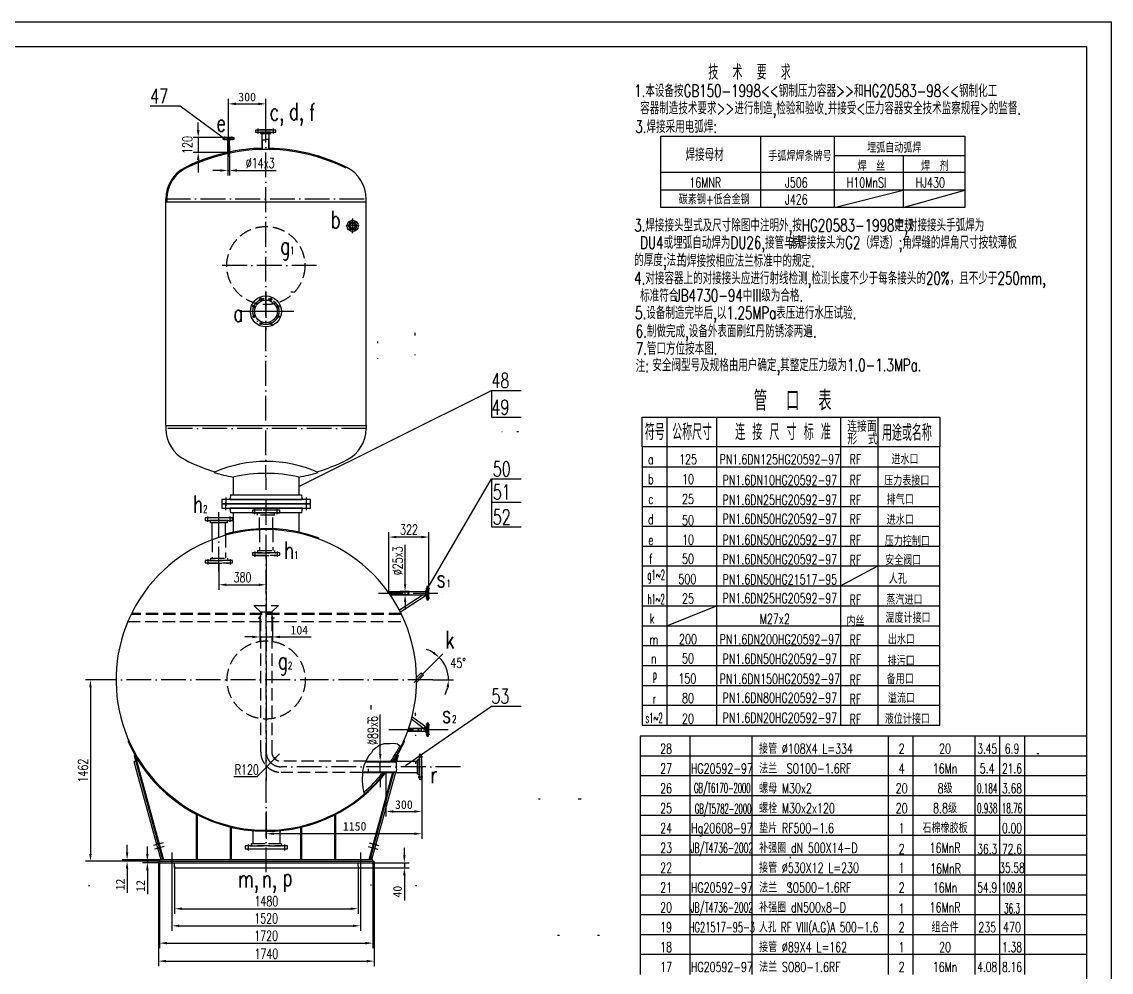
# Model space of a CAD drawing. Extents: x -2928 to 13872, y -4738 to 7142.
# Drawn here: x 5085 to 13872, y -520 to 7142 of the extents above; entities that cross this region are included whole.
import ezdxf
from ezdxf.enums import TextEntityAlignment as Align

# ---------------------------------------------------------------- set-up
doc = ezdxf.new("R2010")
doc.units = 0
doc.header["$LTSCALE"] = 20
for name, pattern in [('DASHDOT-M', [36, 30, -3, 0, -3]), ('DASHDOT-S', [14, 10, -2, 0, -2]), ('HIDDEN-M', [7, 5, -2])]:
    doc.linetypes.add(name, pattern=pattern)
doc.layers.get('0').update_dxf_attribs({"linetype": 'CONTINUOUS'})
for name, color, linetype in [('CDR_DEFSET', 7, 'CONTINUOUS'), ('CDR_DIM', 7, 'CONTINUOUS'), ('CDR_DWG1', 4, 'CONTINUOUS'), ('CDR_DWG3', 1, 'DASHDOT-M'), ('CDR_DWG5', 6, 'HIDDEN-M'), ('CDR_TEXT', 7, 'CONTINUOUS')]:
    doc.layers.add(name, color=color, linetype=linetype)
doc.styles.add('HZ', font='ROMANS.shx', dxfattribs={"width": 0.7, "height": 80, "bigfont": 'HZ.shx'})
doc.styles.add('ROMANC', font='romanc', dxfattribs={"bigfont": 'hz'})

# ---------------------------------------------------------------- blocks, each defined once
blk = doc.blocks.new('JGB')
for p, q in [((0, 0), (0, 12)), ((0, 12), (120, 12)), ((10, 12), (10, 0)), ((30, 12), (30, 0)), ((80, 12), (80, 0)), ((95, 12), (95, 0)), ((120, 12), (120, 0)), ((120, 0), (0, 0))]:
    blk.add_line(p, q)
at = {"color": 7, "linetype": 'CONTINUOUS', "style": 'HZ'}
for s, height, width, p in [('管  口  表', 8, 0.7, (45.03, 14.66)), ('符号', 6.5, 0.65, (1.09, 2.75)), ('公称尺寸', 6.5, 0.65, (12.11, 2.75)), ('连 接 尺 寸 标 准', 6.5, 0.65, (37.52, 2.75)), ('连接面', 4.5, 0.7, (82.73, 6.07)), ('用途或名称', 6.5, 0.65, (96.75, 2.47)), ('形  式', 4.5, 0.7, (82.77, 0.97))]:
    blk.add_text(s, height=height, dxfattribs=dict(at, width=width)).set_placement(p)
blk = doc.blocks.new('JGB-L')
at = {"linetype": 'CONTINUOUS'}
for p, q in [((0, 0), (0, -8)), ((10, 0), (10, -8)), ((30, 0), (30, -8)), ((80, 0), (80, -8)), ((95, 0), (95, -8)), ((120, -8), (120, 0))]:
    blk.add_line(p, q, dxfattribs=at)
at = {"color": 7, "linetype": 'CONTINUOUS'}
blk.add_line((0, -8), (120, -8), dxfattribs=at)
blk = doc.blocks.new('MLF')
blk.add_line((180, 8), (0, 8))
at = {"color": 4}
for p, q in [((0, 8), (0, 0)), ((20, 8), (20, 0)), ((45, 8), (45, 0)), ((100, 8), (100, 0)), ((110, 8), (110, 0)), ((135, 8), (135, 0)), ((145, 8), (145, 0)), ((155, 8), (155, 0))]:
    blk.add_line(p, q, dxfattribs=at)

msp = doc.modelspace()

# ---------------------------------------------------------------- linework, layer by layer
at = {"layer": 'CDR_DEFSET'}
for p, q in [((7053.3, 4965.4), (7057.3, 4965.4)), ((7253.3, 4965.4), (7275.3, 4965.4)), ((8256.9, 4613.4), (8256.9, 4633.4)), ((7957, 4551.5), (7957, 4565.5)), ((8957.4, 3838.4), (8960.4, 3838.4)), ((9077.4, 3838.4), (9091.4, 3838.4)), ((7903.9, 1597.4), (7903.9, 1631.4)), ((7879.4, 1485.6), (7879.4, 1507.6)), ((8259.4, 1547.4), (8259.4, 1569.4)), ((7903.9, 1389.4), (7903.9, 1398.4)), ((7903.9, 1389.4), (7903.9, 1398.4)), ((7903.9, 1389.4), (7903.9, 1398.4)), ((7903.9, 1389.4), (7903.9, 1397.4)), ((7903.9, 1389.4), (7903.9, 1397.4)), ((13272.7, 1241.6), (13288.7, 1241.6)), ((8259.4, 1181.4), (8259.4, 1159.4)), ((7879.4, 1119.6), (7879.4, 1097.6)), ((9251, 877.4), (9267, 877.4)), ((9251, 877.4), (9254, 877.4)), ((9251, 877.4), (9267, 877.4)), ((9251, 877.4), (9254, 877.4)), ((9573, 877.4), (9589, 877.4)), ((9581, 877.4), (9597, 877.4)), ((7902.8, 385.4), (7902.8, 419.4)), ((11282.7, 408.9), (11282.7, 400.9)), ((11282.7, 408.9), (11282.7, 399.9)), ((7902.8, 177.4), (7902.8, 186.4)), ((7902.8, 177.4), (7902.8, 185.4)), ((11282.7, 200.9), (11282.7, 166.9)), ((9405.6, -222.6), (9421.6, -222.6)), ((9405.6, -222.6), (9408.6, -222.6)), ((9727.6, -222.6), (9743.6, -222.6))]:
    msp.add_line(p, q, dxfattribs=at)
at = {"layer": 'CDR_DEFSET', "linetype": 'DASHDOT-S'}
for p, q in [((7957, 4423.5), (7957, 4426.5)), ((8256.9, 4455.4), (8256.9, 4458.9)), ((7879.4, 1327.6), (7879.4, 1331.6)), ((7879.4, 1327.6), (7879.4, 1323.6)), ((8259.4, 1389.4), (8259.4, 1393.4)), ((8259.4, 1389.4), (8259.4, 1385.4)), ((5623.9, 177.4), (5633.9, 177.4)), ((8260.4, 177.4), (8270.4, 177.4))]:
    msp.add_line(p, q, dxfattribs=at)
at = {"layer": 'CDR_DIM'}
for p, q in [((10238.9, 6220.2), (10343.1, 6220.2)), ((10238.9, 5644.3), (10238.9, 6220.2)), ((10257.3, 6220.2), (12691.1, 6220.2)), ((11042, 6220.2), (11042, 5644.3)), ((11636.6, 6220.2), (11636.6, 5644.3)), ((12691.1, 6220.2), (12691.1, 5644.3)), ((12691.1, 6060.9), (11636.6, 6060.9)), ((12194.5, 6060.9), (12194.5, 5644.3)), ((12691.1, 5926.1), (10238.9, 5926.1)), ((12691.1, 5785.2), (10238.9, 5785.2)), ((11636.6, 5644.3), (12194.5, 5785.2)), ((12194.5, 5644.3), (12691.1, 5785.2)), ((12691.1, 5644.3), (10238.9, 5644.3))]:
    msp.add_line(p, q, dxfattribs=at)
at = {"layer": 'CDR_DWG1'}
for p, q in [((7134.8, 6269.4), (6969.8, 6269.4)), ((6969.8, 6269.4), (6969.8, 6251.4)), ((6969.8, 6251.4), (7134.8, 6251.4)), ((7101.8, 6271.4), (7002.8, 6271.4)), ((7002.8, 6271.4), (7002.8, 6269.4)), ((7094.3, 6251.4), (7010.3, 6251.4)), ((7011.8, 6237.4), (7010.8, 6246.9)), ((7092.8, 6237.4), (7093.8, 6246.9)), ((7101.8, 6269.4), (7101.8, 6271.4)), ((7134.8, 6251.4), (7134.8, 6269.4)), ((6797.3, 6207.5), (6707.3, 6207.5)), ((6707.3, 6207.5), (6707.3, 6195.5)), ((6707.3, 6195.5), (6797.3, 6195.5)), ((6772.8, 6209.5), (6731.8, 6209.5)), ((6731.8, 6209.5), (6731.8, 6207.5)), ((6767.3, 6195.5), (6737.3, 6195.5)), ((6738.2, 6187.5), (6737.6, 6192.8)), ((6766.5, 6187.5), (6738.2, 6187.5)), ((6745.3, 6080), (6745.3, 6187.5)), ((6759.3, 6187.5), (6745.3, 6187.5)), ((6759.3, 6083), (6759.3, 6187.5)), ((6766.5, 6187.5), (6767, 6192.8)), ((6772.8, 6207.5), (6772.8, 6209.5)), ((6797.3, 6195.5), (6797.3, 6207.5)), ((7092.8, 6237.4), (7011.8, 6237.4)), ((7023.8, 6113.1), (7023.8, 6237.4)), ((7080.8, 6237.4), (7023.8, 6237.4)), ((7027.3, 6113.2), (7027.3, 6192.4)), ((7077.3, 6113.2), (7077.3, 6192.4)), ((7080.8, 6113.2), (7080.8, 6237.4)), ((6748.3, 6080.6), (6748.3, 6145.5)), ((6756.3, 6082.3), (6756.3, 6145.5)), ((6246.6, 5688.4), (6246.6, 5713.4)), ((6254.6, 5713.4), (6254.6, 5688.4)), ((7862.6, 5688.4), (7862.6, 5713.4)), ((6246.6, 3888.4), (6246.6, 5688.4)), ((7862.6, 5688.4), (6246.6, 5688.4)), ((7862.6, 4900), (7862.6, 5688.4)), ((7862.6, 3888.4), (7862.6, 4923.4)), ((6246.6, 3888.4), (7862.6, 3888.4)), ((6246.6, 3888.4), (6246.6, 3863.4)), ((7862.6, 3888.4), (7862.6, 3863.4)), ((6789.6, 3470.8), (6789.6, 3328.4)), ((7319.6, 3470.8), (7319.6, 3328.4)), ((7412.1, 3289.4), (6697.1, 3289.4)), ((6697.1, 3289.4), (6697.1, 3257.4)), ((6697.1, 3257.4), (7412.1, 3257.4)), ((7414.4, 3253.4), (6699.4, 3253.4)), ((6699.4, 3253.4), (6699.4, 3221.4)), ((7412.1, 3253.4), (6699.4, 3253.4)), ((6750.1, 3257.4), (6750.1, 3255.4)), ((7359.1, 3255.4), (6750.1, 3255.4)), ((6750.1, 3255.4), (7359.1, 3255.4)), ((6750.1, 3255.4), (6750.1, 3253.4)), ((7361.4, 3255.4), (6752.4, 3255.4)), ((6752.4, 3255.4), (6752.4, 3253.4)), ((6764.1, 3289.4), (7345.1, 3289.4)), ((6768.2, 3328.4), (6765.3, 3300.2)), ((6768.2, 3328.4), (7341, 3328.4)), ((6789.6, 3328.4), (7319.6, 3328.4)), ((7341, 3328.4), (7344, 3300.2)), ((7359.1, 3255.4), (7359.1, 3257.4)), ((7359.1, 3253.4), (7359.1, 3255.4)), ((7361.4, 3253.4), (7361.4, 3255.4)), ((7412.1, 3257.4), (7412.1, 3289.4)), ((7414.4, 3221.4), (7414.4, 3253.4)), ((6699.4, 3221.4), (7414.4, 3221.4)), ((7347.4, 3221.4), (6766.4, 3221.4)), ((6770.5, 3182.4), (6766.4, 3221.4)), ((7343.3, 3182.4), (6770.5, 3182.4)), ((6791.9, 3026.3), (6791.9, 3182.4)), ((7321.9, 3182.4), (6791.9, 3182.4)), ((7321.9, 3026.3), (7321.9, 3182.4)), ((7343.3, 3182.4), (7347.4, 3221.4)), ((7347.4, 3221.4), (7414.4, 3221.4)), ((6784.8, 3141.6), (6564.8, 3141.6)), ((6564.8, 3141.6), (6564.8, 3121.6)), ((6564.8, 3121.6), (6784.8, 3121.6)), ((6752.8, 3143.6), (6596.8, 3143.6)), ((6596.8, 3143.6), (6596.8, 3141.6)), ((6744.8, 3121.6), (6604.8, 3121.6)), ((6606.7, 3103.6), (6605.4, 3116.2)), ((6742.9, 3103.6), (6606.7, 3103.6)), ((6620.8, 2966.2), (6620.8, 3103.6)), ((6728.8, 3103.6), (6620.8, 3103.6)), ((6728.8, 3002.2), (6728.8, 3103.6)), ((6742.9, 3103.6), (6744.2, 3116.2)), ((6752.8, 3141.6), (6752.8, 3143.6)), ((6784.8, 3121.6), (6784.8, 3141.6)), ((7476.9, 2980.8), (7474, 2973.4)), ((8342.3, 2556.9), (8348.8, 2557.5)), ((8342.3, 2514), (8342.3, 2556.9)), ((8366.3, 2587.9), (8352.3, 2587.9)), ((8352.3, 2587.9), (8352.3, 2482.9)), ((8352.3, 2512.9), (8352.3, 2557.9)), ((8366.3, 2482.9), (8366.3, 2587.9)), ((8368.3, 2563.4), (8366.3, 2563.4)), ((8368.3, 2507.4), (8368.3, 2563.4)), ((8037.4, 2547.9), (8342.3, 2547.9)), ((8039.5, 2544.9), (8207.3, 2544.9)), ((8053, 2525.9), (8207.3, 2525.9)), ((8055.1, 2522.9), (8342.3, 2522.9)), ((8322.3, 2522.9), (8130.3, 2398.2)), ((8337.3, 2510.1), (8139, 2381.3)), ((8337.3, 2522.9), (8337.3, 2510.1)), ((8342.3, 2522.9), (8342.3, 2547.9)), ((8342.3, 2514), (8348.8, 2513.3)), ((8352.3, 2482.9), (8366.3, 2482.9)), ((8366.3, 2507.4), (8368.3, 2507.4)), ((8306.9, 1892.5), (8268.8, 1854.4)), ((8326, 1873.4), (8268.8, 1816.2)), ((8306.9, 1892.5), (8326, 1873.4)), ((8321.2, 1447.9), (8227.4, 1520.7)), ((8336.2, 1462.9), (8231.9, 1538.3)), ((8196.6, 1422.9), (8341.2, 1422.9)), ((8197.6, 1425.9), (8309, 1425.9)), ((8204.3, 1444.9), (8309, 1444.9)), ((8205.3, 1447.9), (8341.2, 1447.9)), ((8336.2, 1447.9), (8336.2, 1462.9)), ((8341.2, 1456.9), (8347.6, 1457.5)), ((8341.2, 1414), (8341.2, 1456.9)), ((8341.2, 1422.9), (8341.2, 1447.9)), ((8341.2, 1414), (8347.6, 1413.3)), ((8365.2, 1487.9), (8351.2, 1487.9)), ((8351.2, 1487.9), (8351.2, 1382.9)), ((8351.2, 1412.9), (8351.2, 1457.9)), ((8365.2, 1382.9), (8365.2, 1487.9)), ((8367.2, 1463.4), (8365.2, 1463.4)), ((8365.2, 1407.4), (8367.2, 1407.4)), ((8367.2, 1407.4), (8367.2, 1463.4)), ((5947, 1346), (5939.6, 1342.8)), ((8164.5, 1346), (8171.8, 1342.8)), ((8351.2, 1382.9), (8365.2, 1382.9)), ((8308.5, 1235.4), (8290.5, 1235.4)), ((8290.5, 1235.4), (8290.5, 1035.4)), ((8308.5, 1035.4), (8308.5, 1235.4)), ((6004.4, 1177.2), (5989.4, 1177.2)), ((5989.4, 1177.2), (6205.7, 385.4)), ((5999.2, 1225.4), (5991.2, 1225.4)), ((5991.2, 1225.4), (6220.7, 385.4)), ((5999.2, 1225.4), (6228.7, 385.4)), ((7857.5, 1175.9), (8106.3, 1175.9)), ((7859.4, 1179.9), (8276.5, 1179.9)), ((8112.3, 1225.4), (8099.9, 1179.9)), ((8120.3, 1225.4), (8107.9, 1179.9)), ((8112.3, 1225.4), (8120.3, 1225.4)), ((8276.5, 1192.9), (8285.2, 1193.9)), ((8276.5, 1077.9), (8276.5, 1192.9)), ((8276.5, 1090.9), (8276.5, 1179.9)), ((8290.5, 1076.4), (8290.5, 1194.4)), ((8310.5, 1201.4), (8308.5, 1201.4)), ((8310.5, 1069.4), (8310.5, 1201.4)), ((7831.6, 1090.9), (8276.5, 1090.9)), ((7831.7, 1094.9), (8106.3, 1094.9)), ((8075.5, 1090.9), (7882.7, 385.4)), ((8083.5, 1090.9), (7890.7, 385.4)), ((8098.5, 1090.9), (7905.7, 385.4)), ((8276.5, 1077.9), (8285.2, 1077)), ((8308.5, 1069.4), (8310.5, 1069.4)), ((8290.5, 1035.4), (8308.5, 1035.4)), ((6494.7, 385.4), (6494.7, 752.1)), ((6502.7, 385.4), (6502.7, 747.9)), ((7608.7, 385.4), (7608.7, 747.9)), ((7616.7, 385.4), (7616.7, 752.1)), ((6768.7, 385.4), (6768.7, 649.7)), ((6776.7, 385.4), (6776.7, 647.7)), ((7334.7, 385.4), (7334.7, 647.7)), ((7342.7, 385.4), (7342.7, 649.7)), ((6186.8, 373.4), (7926.8, 373.4)), ((6186.9, 361.4), (6186.8, 373.4)), ((6186.9, 361.4), (7926.9, 361.4)), ((7915.7, 385.4), (6195.7, 385.4)), ((6195.7, 385.4), (6195.7, 373.4)), ((6316.9, 321.4), (6316.9, 361.4)), ((7796.9, 333.4), (7796.9, 361.4)), ((7915.7, 373.4), (7915.7, 385.4)), ((7926.9, 361.4), (7926.8, 373.4)), ((6316.9, 321.4), (7796.9, 321.4))]:
    msp.add_line(p, q, dxfattribs=at)
for centre, radius in [((7752.8, 5496.4), 45), ((7731.5, 5522.5), 7), ((7731.5, 5468.8), 7), ((7752.8, 5496.4), 20.5), ((7774, 5522.5), 7), ((7774, 5468.8), 7), ((7053.3, 4806.4), 125), ((6956.3, 4846.6), 9), ((7053.3, 4806.4), 92), ((7013.1, 4903.4), 9), ((7093.5, 4903.4), 9), ((7150.3, 4846.6), 9), ((6956.3, 4766.2), 9), ((7150.3, 4766.2), 9), ((7013.1, 4709.4), 9), ((7093.5, 4709.4), 9)]:
    msp.add_circle(centre, radius, dxfattribs=at)
for centre, radius, start, end in [((7005.8, 6246.4), 5, 6, 90), ((7098.8, 6246.4), 5, 90, 174), ((6734.6, 6192.5), 3, 6, 90), ((6770, 6192.5), 3, 90, 174), ((7054.6, 4675.2), 1447.2, 102.34086, 116.72352), ((7054.6, 4666.2), 1447.2, 63.43495, 116.56505), ((7054.6, 4675.2), 1447.2, 91.22084, 101.77409), ((7054.6, 4675.2), 1447.2, 63.27648, 88.96404), ((6531, 5713.4), 284.4, 116.56505, 180), ((6531, 5713.4), 276.4, 116.56505, 180), ((7578.2, 5713.4), 284.4, 0, 63.43495), ((6531, 3863.4), 284.4, 180, 243.43495), ((7578.2, 3863.4), 284.4, 296.56505, 0), ((7054.6, 4901.7), 1447.2, 243.27648, 253.59817), ((7054.6, 4901.7), 1447.2, 286.40183, 296.72352), ((7054.6, 2564.3), 1033.3, 66.01597, 113.98403), ((7054.6, 4901.7), 1455.2, 253.2248, 259.50767), ((7054.6, 2330.5), 1170.7, 76.91664, 103.08335), ((7054.6, 4901.7), 1455.2, 280.49232, 286.7752), ((6753.3, 3301.4), 12, 270, 354), ((7355.9, 3301.4), 12, 186, 270), ((6599.4, 3115.6), 6, 6, 90), ((6750.2, 3115.6), 6, 90, 174), ((7056.9, 1835.4), 1212, 327.25905, 322.10082), ((7056.9, 1835.4), 1220, 90.10244, 105.60205), ((7056.9, 1835.4), 1220, 69.86323, 90.10244), ((8348.3, 2561.5), 4, 276, 0), ((8348.3, 2509.3), 4, 0, 84), ((8347.2, 1461.5), 4, 276, 0), ((8347.2, 1409.3), 4, 0, 84), ((7055.7, 1835.4), 1220, 203.81676, 270.04698), ((7055.7, 1835.4), 1220, 327.50031, 336.18324), ((7056.9, 1835.4), 1200, 326.88987, 333.75491), ((8284.5, 1199.8), 6, 276, 0), ((7055.7, 1835.4), 1220, 270.04698, 322.39271), ((7056.9, 1835.4), 1200, 310.87222, 321.65343), ((8284.5, 1071), 6, 0, 84)]:
    msp.add_arc(centre, radius, start, end, dxfattribs=at)
at = {"layer": 'CDR_DWG3', "linetype": 'DASHDOT-S'}
for p, q in [((6989.8, 6241.4), (6989.8, 6281.4)), ((7056.9, 286), (7052, 6320.3)), ((7114.8, 6241.4), (7114.8, 6281.4)), ((6722.3, 6188.5), (6722.3, 6216.5)), ((6752.4, 6052.3), (6752, 6237.1)), ((6782.3, 6188.5), (6782.3, 6216.5)), ((6246.6, 5713.4), (7862.6, 5713.4)), ((7752.7, 5503.4), (7752.7, 5550.8)), ((7752.8, 5555.3), (7752.8, 5442.4)), ((7806.8, 5496.4), (7698.8, 5496.4)), ((7737.5, 5516.6), (7725.6, 5528.5)), ((7737.5, 5474.8), (7725.6, 5462.9)), ((7752.8, 5436.6), (7752.8, 5489.4)), ((7768, 5516.6), (7779.9, 5528.5)), ((7768, 5474.8), (7779.9, 5462.9)), ((7461.4, 5176.4), (6647.7, 5176.4)), ((7053.3, 4956.4), (7053.3, 4656.4)), ((6966.3, 4842.5), (6946.3, 4850.7)), ((7017.2, 4893.4), (7009, 4913.4)), ((7089.3, 4893.4), (7097.6, 4913.4)), ((7140.3, 4842.5), (7160.3, 4850.7)), ((7203.3, 4806.4), (6903.3, 4806.4)), ((6966.3, 4770.4), (6946.3, 4762.1)), ((7140.3, 4770.4), (7160.3, 4762.1)), ((7017.2, 4719.4), (7009, 4699.4)), ((7089.3, 4719.4), (7097.6, 4699.4)), ((7862.6, 3863.4), (6246.6, 3863.4)), ((6729.6, 3306.4), (6729.6, 3238.4)), ((6729.8, 3204.4), (6729.8, 3272.4)), ((7379.6, 3306.4), (7379.6, 3238.4)), ((7379.8, 3204.4), (7379.8, 3272.4)), ((6675, 2709.2), (6674.6, 3203.4)), ((6584.8, 3110.6), (6584.8, 3154.6)), ((6764.8, 3110.6), (6764.8, 3154.6)), ((8344.3, 2572.9), (8376.3, 2572.9)), ((7055.7, 2547.7), (7055.7, 1026)), ((7960.9, 2535.4), (8486.3, 2535.4)), ((8344.3, 2497.9), (8376.3, 2497.9)), ((6990.9, 2335.4), (7012.5, 2335.4)), ((7003.3, 2328.8), (7003.3, 2348.5)), ((7096.3, 2335.4), (7121.9, 2335.4)), ((7107.3, 2329.1), (7107.3, 2348.5)), ((8361.3, 1927.8), (8249, 1815.5)), ((7528.7, 1835.4), (5616.9, 1835.4)), ((8399.6, 1835.4), (7320.8, 1835.4)), ((8044.6, 1435.4), (8533.4, 1435.4)), ((8343.2, 1472.9), (8375.2, 1472.9)), ((8343.2, 1397.9), (8375.2, 1397.9)), ((8280.5, 1215.4), (8320.5, 1215.4)), ((8622.5, 1135.4), (7176.2, 1135.4)), ((8280.5, 1055.4), (8320.5, 1055.4)), ((6225.1, 521.4), (6147.9, 500.3)), ((6233, 492.4), (6155.8, 471.3)), ((6295.7, 445.4), (6295.7, 325.4)), ((7815.7, 445.4), (7815.7, 325.4)), ((7878.5, 492.4), (7955.7, 471.3)), ((7886.4, 521.4), (7963.6, 500.3))]:
    msp.add_line(p, q, dxfattribs=at)
at = {"layer": 'CDR_DWG3', "linetype": 'DASHDOT-M'}
for p, q in [((7791.5, 5496.4), (7703.4, 5496.4)), ((7278.7, 4806.4), (6841.7, 4806.4))]:
    msp.add_line(p, q, dxfattribs=at)
at = {"layer": 'CDR_DWG3', "linetype": 'DASHDOT-S'}
for centre, radius in [((7752.8, 5496.4), 30), ((7053.3, 4806.4), 105)]:
    msp.add_circle(centre, radius, dxfattribs=at)
msp.add_arc((7176.2, 1255.4), 120, 180.04698, 270, dxfattribs=at)
at = {"layer": 'CDR_DWG5', "linetype": 'HIDDEN-M'}
for p, q in [((7164.7, 3203.4), (6944.7, 3203.4)), ((6944.7, 3203.4), (6944.7, 3183.4)), ((6944.7, 3183.4), (7164.7, 3183.4)), ((6964.7, 3172.4), (6964.7, 3216.4)), ((7132.7, 3205.4), (6976.7, 3205.4)), ((6976.7, 3205.4), (6976.7, 3203.4)), ((7124.7, 3183.4), (6984.7, 3183.4)), ((6986.6, 3165.4), (6985.3, 3178)), ((7122.9, 3165.4), (6986.6, 3165.4)), ((7000.7, 3046.1), (7000.7, 3165.4)), ((7108.7, 3165.4), (7000.7, 3165.4)), ((7108.7, 3046.3), (7108.7, 3165.4)), ((7122.9, 3165.4), (7124.2, 3178)), ((7132.7, 3203.4), (7132.7, 3205.4)), ((7144.7, 3172.4), (7144.7, 3216.4)), ((7164.7, 3183.4), (7164.7, 3203.4)), ((6728.8, 3002.2), (6728.8, 2817.6)), ((7000.7, 3046.1), (7000.7, 2879.4)), ((7108.7, 3046.3), (7108.7, 2879.4)), ((6620.8, 2966.2), (6620.8, 2817.6)), ((6606.7, 2817.6), (6605.4, 2805)), ((6606.7, 2817.6), (6742.9, 2817.6)), ((6620.8, 2817.6), (6728.8, 2817.6)), ((6742.9, 2817.6), (6744.2, 2805)), ((6944.7, 2861.4), (6944.7, 2841.4)), ((7164.7, 2861.4), (6944.7, 2861.4)), ((6944.7, 2841.4), (7164.7, 2841.4)), ((6964.7, 2872.4), (6964.7, 2828.4)), ((6976.7, 2841.4), (6976.7, 2839.4)), ((6976.7, 2839.4), (7132.7, 2839.4)), ((6984.7, 2861.4), (7124.7, 2861.4)), ((6986.6, 2879.4), (6985.3, 2866.8)), ((6986.6, 2879.4), (7122.9, 2879.4)), ((7000.7, 2879.4), (7108.7, 2879.4)), ((7122.9, 2879.4), (7124.2, 2866.8)), ((7132.7, 2839.4), (7132.7, 2841.4)), ((7144.7, 2872.4), (7144.7, 2828.4)), ((7164.7, 2841.4), (7164.7, 2861.4)), ((6564.8, 2799.6), (6564.8, 2779.6)), ((6784.8, 2799.6), (6564.8, 2799.6)), ((6564.8, 2779.6), (6784.8, 2779.6)), ((6584.8, 2810.6), (6584.8, 2766.6)), ((6596.8, 2779.6), (6596.8, 2777.6)), ((6596.8, 2777.6), (6752.8, 2777.6)), ((6604.8, 2799.6), (6744.8, 2799.6)), ((6752.8, 2777.6), (6752.8, 2779.6)), ((6764.8, 2810.6), (6764.8, 2766.6)), ((6784.8, 2779.6), (6784.8, 2799.6)), ((6955.7, 2435.4), (7011.2, 2385.4)), ((6955.7, 2435.4), (7155.7, 2435.4)), ((7011.2, 2385.4), (7100.2, 2385.4)), ((7011.2, 2385.4), (7011.2, 2341.4)), ((7155.7, 2435.4), (7100.2, 2385.4)), ((7100.2, 2385.4), (7100.2, 2316.3)), ((5940.6, 2307.4), (8173.2, 2307.4)), ((8144.4, 2370.4), (5969.4, 2370.4)), ((8144.4, 2364.4), (5969.4, 2364.4)), ((7011.2, 2307.4), (7011.2, 2370.4)), ((7011.2, 2329.4), (7011.2, 1255.4)), ((7100.2, 2329.4), (7100.2, 1255.4)), ((7859.4, 1179.9), (7176.3, 1179.9)), ((7831.6, 1090.9), (7176.2, 1090.9)), ((6947.2, 620.2), (6947.2, 517.4)), ((7166.2, 620.4), (7166.2, 517.4)), ((6886.7, 497.4), (6886.7, 475.4)), ((7226.7, 497.4), (6886.7, 497.4)), ((6886.7, 475.4), (7226.7, 475.4)), ((6909.2, 509.4), (6909.2, 461.4)), ((6923.7, 475.4), (6923.7, 473.4)), ((6923.7, 473.4), (7189.7, 473.4)), ((6933.7, 497.4), (7179.7, 497.4)), ((6935.8, 517.4), (6934.5, 504.6)), ((6935.8, 517.4), (7177.6, 517.4)), ((6947.2, 517.4), (7166.2, 517.4)), ((7177.6, 517.4), (7179, 504.6)), ((7189.7, 473.4), (7189.7, 475.4)), ((7204.2, 509.4), (7204.2, 461.4)), ((7226.7, 475.4), (7226.7, 497.4))]:
    msp.add_line(p, q, dxfattribs=at)
for centre in [(7053, 5176.4), (7055.7, 1835.4)]:
    msp.add_circle(centre, 315, dxfattribs=at)
for centre, radius, start, end in [((6979.3, 3177.4), 6, 6, 90), ((7130.1, 3177.4), 6, 90, 174), ((6979.3, 2867.4), 6, 270, 354), ((7130.1, 2867.4), 6, 186, 270), ((6599.4, 2805.6), 6, 270, 354), ((6750.2, 2805.6), 6, 186, 270), ((7176.2, 1255.4), 164.5, 180.04698, 270), ((7176.2, 1255.4), 75.5, 180.04698, 270), ((6926.5, 505.4), 8, 270, 354), ((7186.9, 505.4), 8, 186, 270)]:
    msp.add_arc(centre, radius, start, end, dxfattribs=at)
at = {"layer": 'CDR_TEXT', "color": 4}
for p, q in [((-2428.4, 6941.8), (13671.6, 6941.8)), ((13671.6, 6941.8), (13671.6, -4538.2))]:
    msp.add_line(p, q, dxfattribs=at)
at = {"layer": 'CDR_TEXT'}
for p, q in [((6752.1, 6209.5), (6752.1, 6520.2)), ((7052.1, 6269.4), (7052.1, 6520.2)), ((6812.1, 6480.2), (6992.1, 6480.2)), ((6507.4, 6269.5), (6507.4, 6329.5)), ((6752.1, 6209.5), (6467.4, 6209.5)), ((6507.4, 6209.5), (6507.4, 6088.9)), ((6745.3, 6088.9), (6467.4, 6088.9)), ((6745.3, 6145.5), (6745.3, 5902.9)), ((6759.3, 6145.5), (6759.3, 5902.9)), ((6507.4, 6028.9), (6507.4, 5926.8)), ((6685.3, 5942.9), (6625.3, 5942.9)), ((6745.3, 5942.9), (6759.3, 5942.9)), ((6819.3, 5942.9), (7136.3, 5942.9)), ((8872.6, 4170.1), (8872.6, 3954.1)), ((8872.6, 3456.1), (8872.6, 3069)), ((8046.3, 2535.4), (8046.3, 3027.8)), ((8308.3, 2987.8), (8106.3, 2987.8)), ((8368.3, 2535.4), (8368.3, 3027.8)), ((8176.2, 2607.9), (8176.2, 2924.9)), ((7054.9, 2839.4), (7054.9, 2563)), ((6675, 2777.6), (6675, 2563)), ((11688.3, 2594.5), (11988.3, 2754.5)), ((6735, 2603), (6994.9, 2603)), ((8207.3, 2547.9), (8136.2, 2547.9)), ((8207.3, 2522.9), (8136.2, 2522.9)), ((8176.2, 2522.9), (8176.2, 2547.9)), ((8176.2, 2462.9), (8176.2, 2402.9)), ((10288.3, 2272.3), (10688.3, 2434.5)), ((7003.3, 2335.4), (7003.3, 2142.2)), ((7107.3, 2335.4), (7107.3, 2142.2)), ((6943.3, 2182.2), (6883.3, 2182.2)), ((7003.3, 2182.2), (7107.3, 2182.2)), ((7167.3, 2182.2), (7419, 2182.2)), ((8361.3, 1927.8), (8479.8, 2046.3)), ((5844.9, 1835.4), (5598.2, 1835.4)), ((5638.2, 1775.4), (5638.2, 433.4)), ((8399.6, 1835.4), (8567.1, 1835.4)), ((7975.7, 1239.9), (7975.7, 1556.9)), ((8005.9, 1321.2), (7971.9, 1310.6)), ((8052.6, 1321.2), (8005.9, 1321.2)), ((8082.3, 1323.3), (8052.6, 1321.2)), ((8116.3, 1319.1), (8082.3, 1323.3)), ((8142.7, 1296.8), (8116.3, 1319.1)), ((7162.3, 1241.1), (6980.8, 1054.9)), ((7904, 1249.1), (7880.6, 1223.6)), ((7916.7, 1270.3), (7904, 1249.1)), ((7971.9, 1310.6), (7916.7, 1270.3)), ((7844.5, 1147.3), (7831.8, 1098.5)), ((7848.8, 1157.9), (7844.5, 1147.3)), ((7880.6, 1223.6), (7848.8, 1157.9)), ((7859.4, 1179.9), (8015.7, 1179.9)), ((7975.7, 1090.9), (7975.7, 1179.9)), ((6980.8, 1054.9), (6795.7, 1054.9)), ((7831.8, 1098.5), (7829.7, 1013.6)), ((7831.6, 1090.9), (8015.7, 1090.9)), ((8022.2, 1090.9), (8022.2, 735.2)), ((8310.5, 1135.4), (8310.5, 735.2)), ((7829.7, 1013.6), (7831.8, 998.8)), ((7831.8, 998.8), (7836, 966.9)), ((7836, 966.9), (7838.2, 952.1)), ((7975.7, 1030.9), (7975.7, 970.9)), ((7838.2, 952.1), (7842.4, 926.6)), ((7842.4, 926.6), (7845.1, 914.7)), ((7056.5, 774.2), (7056.5, 556)), ((8082.2, 775.2), (8250.5, 775.2)), ((8310.5, 775.2), (8310.5, 556)), ((8250.5, 596), (7116.5, 596)), ((5933.7, 445.4), (5933.7, 505.4)), ((6097.2, 433.4), (6097.2, 493.4)), ((8170.4, 421.4), (8170.4, 481.4)), ((5933.7, 373.4), (5598.2, 373.4)), ((6195.7, 385.4), (5893.7, 385.4)), ((6186.8, 373.4), (5893.7, 373.4)), ((5933.7, 385.4), (5933.7, 373.4)), ((6186.8, 373.4), (6057.2, 373.4)), ((6186.9, 361.4), (6057.2, 361.4)), ((6097.2, 373.4), (6097.2, 361.4)), ((6186.9, 361.4), (6186.9, -471.4)), ((6195.7, 373.4), (6195.7, -326.2)), ((6295.7, 373.4), (6295.7, -186.5)), ((7796.9, 361.4), (8210.4, 361.4)), ((7815.7, 373.4), (7815.7, -186.5)), ((7915.7, 373.4), (7915.7, -326.2)), ((7926.9, 361.4), (7926.9, -471.4)), ((8170.4, 361.4), (8170.4, 321.4)), ((5933.7, 313.4), (5933.7, 120.1)), ((6097.2, 301.4), (6097.2, 108.1)), ((6316.9, 333.4), (6316.9, -48.6)), ((7796.9, 333.4), (7796.9, -48.6)), ((7796.9, 321.4), (8210.4, 321.4)), ((8170.4, 261.4), (8170.4, 56.4)), ((6376.9, -8.6), (7736.9, -8.6)), ((6355.7, -146.5), (7755.7, -146.5)), ((6255.7, -286.2), (7855.7, -286.2)), ((6246.9, -431.4), (7866.9, -431.4))]:
    msp.add_line(p, q, dxfattribs=at)
msp.add_lwpolyline([(-2928.4, -4738.2), (-2928.4, 7141.8), (13871.6, 7141.8), (13871.6, -4738.2)], close=True, dxfattribs=at)
for points in [[(6731.5, 6189.8), (6360.8, 6462.6), (6120.8, 6462.6)], [(7320.1, 3394.4), (8872.6, 4170.1), (9112.6, 4170.1)], [(8872.6, 3954.1), (9112.6, 3954.1)], [(8344.4, 2548.3), (8872.6, 3456.1), (9112.6, 3456.1)], [(8872.6, 3270.3), (9112.6, 3270.3)], [(8872.6, 3069), (9112.6, 3069)], [(8180.8, 1146.4), (8872.6, 1625), (9112.6, 1625)]]:
    msp.add_lwpolyline(points, dxfattribs=at)
for centre, radius, start, end in [((7038.1, 6259.3), 68.4, 257.9753, 282.0247), ((7066.6, 6125.5), 68.4, 77.9753, 102.0247), ((6748.8, 6161.9), 16.8, 257.9753, 282.0247), ((6755.8, 6129.1), 16.8, 77.9753, 102.0247), ((8236.7, 2541.7), 30, 167.9753, 192.0247), ((8178, 2529.2), 30, 347.9753, 12.0247), ((8268.9, 1835.4), 258.2, 58.34379, 71.68758), ((8268.9, 1835.4), 258.2, 360, 45), ((8268.9, 1835.4), 258.2, 333.31242, 346.65621), ((8338.3, 1441.7), 30, 167.9753, 192.0247), ((8279.6, 1429.2), 30, 347.9753, 12.0247), ((8210.8, 1157.7), 106.8, 167.9753, 192.0247), ((8001.9, 1113.2), 106.8, 347.9753, 12.0247)]:
    msp.add_arc(centre, radius, start, end, dxfattribs=at)
for points in [[(6812.1, 6490.2), (6812.1, 6470.2), (6752.1, 6480.2)], [(6992.1, 6490.2), (6992.1, 6470.2), (7052.1, 6480.2)], [(6497.4, 6269.5), (6517.4, 6269.5), (6507.4, 6209.5)], [(6497.4, 6028.9), (6517.4, 6028.9), (6507.4, 6088.9)], [(6685.3, 5952.9), (6685.3, 5932.9), (6745.3, 5942.9)], [(6819.3, 5952.9), (6819.3, 5932.9), (6759.3, 5942.9)], [(8106.3, 2997.8), (8106.3, 2977.8), (8046.3, 2987.8)], [(8308.3, 2997.8), (8308.3, 2977.8), (8368.3, 2987.8)], [(6735, 2613), (6735, 2593), (6675, 2603)], [(6994.9, 2613), (6994.9, 2593), (7054.9, 2603)], [(8166.2, 2607.9), (8186.2, 2607.9), (8176.2, 2547.9)], [(8166.2, 2462.9), (8186.2, 2462.9), (8176.2, 2522.9)], [(6943.3, 2192.2), (6943.3, 2172.2), (7003.3, 2182.2)], [(7167.3, 2192.2), (7167.3, 2172.2), (7107.3, 2182.2)], [(8410.6, 2063.1), (8398.2, 2047.4), (8451.5, 2018)], [(5628.2, 1775.4), (5648.2, 1775.4), (5638.2, 1835.4)], [(8510.2, 1777), (8530.1, 1774.7), (8527.1, 1835.4)], [(7965.7, 1239.9), (7985.7, 1239.9), (7975.7, 1179.9)], [(7127.2, 1219.4), (7141.5, 1205.5), (7092.5, 1169.5)], [(7965.7, 1030.9), (7985.7, 1030.9), (7975.7, 1090.9)], [(8082.2, 785.2), (8082.2, 765.2), (8022.2, 775.2)], [(8250.5, 785.2), (8250.5, 765.2), (8310.5, 775.2)], [(7116.5, 606), (7116.5, 586), (7056.5, 596)], [(8250.5, 606), (8250.5, 586), (8310.5, 596)], [(5923.7, 445.4), (5943.7, 445.4), (5933.7, 385.4)], [(5628.2, 433.4), (5648.2, 433.4), (5638.2, 373.4)], [(5923.7, 313.4), (5943.7, 313.4), (5933.7, 373.4)], [(6087.2, 433.4), (6107.2, 433.4), (6097.2, 373.4)], [(6087.2, 301.4), (6107.2, 301.4), (6097.2, 361.4)], [(8160.4, 421.4), (8180.4, 421.4), (8170.4, 361.4)], [(8160.4, 261.4), (8180.4, 261.4), (8170.4, 321.4)], [(6376.9, 1.4), (6376.9, -18.6), (6316.9, -8.6)], [(7736.9, 1.4), (7736.9, -18.6), (7796.9, -8.6)], [(6355.7, -136.5), (6355.7, -156.5), (6295.7, -146.5)], [(7755.7, -136.5), (7755.7, -156.5), (7815.7, -146.5)], [(6255.7, -276.2), (6255.7, -296.2), (6195.7, -286.2)], [(7855.7, -276.2), (7855.7, -296.2), (7915.7, -286.2)], [(6246.9, -421.4), (6246.9, -441.4), (6186.9, -431.4)], [(7866.9, -421.4), (7866.9, -441.4), (7926.9, -431.4)]]:
    msp.add_solid(points, dxfattribs=at)

# ---------------------------------------------------------------- block references
at = {"xscale": 20, "yscale": 20, "zscale": 20}
for name, p in [('JGB', (10088.3, 3714.5)), ('JGB-L', (10088.3, 3714.5)), ('JGB-L', (10088.3, 3554.5)), ('JGB-L', (10088.3, 3394.5)), ('JGB-L', (10088.3, 3234.5)), ('JGB-L', (10088.3, 3074.5)), ('JGB-L', (10088.3, 2914.5)), ('JGB-L', (10088.3, 2754.5)), ('JGB-L', (10088.3, 2594.5)), ('JGB-L', (10088.3, 2432.3)), ('JGB-L', (10088.3, 2272.3)), ('JGB-L', (10088.3, 2112.3)), ('JGB-L', (10088.3, 1952.3)), ('JGB-L', (10088.3, 1792.3)), ('JGB-L', (10088.3, 1630.2)), ('MLF', (10071.6, 1221.8)), ('MLF', (10071.6, 1061.8)), ('MLF', (10071.6, 901.8)), ('MLF', (10071.6, 741.8)), ('MLF', (10071.6, 581.8)), ('MLF', (10071.6, 421.8)), ('MLF', (10071.6, 261.8)), ('MLF', (10071.6, 101.8)), ('MLF', (10071.6, -58.2)), ('MLF', (10071.6, -218.2)), ('MLF', (10071.6, -378.2)), ('MLF', (10071.6, -538.2))]:
    msp.add_blockref(name, p, dxfattribs=at)

# ---------------------------------------------------------------- texts
at = {"layer": 'CDR_DWG1', "style": 'HZ', "width": 0.7}
for s, p in [('47', (6120.8, 6482.6)), ('48', (8872.6, 4190.1)), ('49', (8872.6, 3974.1)), ('50', (8883.8, 3476.1)), ('51', (8883.8, 3290.3)), ('52', (8883.8, 3089)), ('53', (8872.6, 1645))]:
    msp.add_text(s, height=120, dxfattribs=at).set_placement(p)
at = {"layer": 'CDR_TEXT'}
for s, height, style, width, p in [('           技  术  要  求', 120, 'HZ', 0.7, (9933.2, 6675.6)), ('1.本设备按GB150-1998<<钢制压力容器>>和HG20583-98<<钢制化工', 100, 'HZ', 0.7, (10024.2, 6535.6)), (' 容器制造技术要求>>进行制造,检验和验收.并接受<压力容器安全技术监察规程>的监督.', 100, 'HZ', 0.7, (10024.2, 6395.6)), ('c,', 140, 'ROMANC', 0.7, (7084.7, 6345.8)), ('d,', 140, 'ROMANC', 0.7, (7239.8, 6349)), ('f', 140, 'ROMANC', 0.7, (7403.1, 6342.7)), ('e', 140, 'ROMANC', 0.7, (6654.7, 6256.6)), ('3.焊接采用电弧焊:', 100, 'HZ', 0.7, (10033.2, 6246)), ('埋弧自动弧焊', 80, 'HZ', 0.7, (11903.1, 6086.7)), ('焊接母材', 100, 'HZ', 0.7, (10437.9, 6020.2)), ('手弧焊焊条牌号', 80, 'HZ', 0.7, (11106.1, 6019.3)), ('焊  丝 ', 80, 'HZ', 0.7, (11825.8, 5939.7)), ('焊  剂 ', 80, 'HZ', 0.7, (12338.3, 5939.7)), ('16MNR', 80, 'HZ', 0.7, (10468.5, 5805.8)), ('J506', 80, 'HZ', 0.7, (11241, 5805.8)), ('H10MnSI', 80, 'HZ', 0.7, (11738.4, 5805.8)), ('HJ430', 80, 'HZ', 0.7, (12295.4, 5805.8)), ('碳素钢+低合金钢', 80, 'HZ', 0.7, (10383.6, 5670)), ('J426', 80, 'HZ', 0.7, (11241, 5670)), ('b', 140, 'ROMANC', 0.7, (7576.3, 5477.4)), ('3.焊接接头型式及尺寸除图中注明外,按HG20583-1998中规', 100, 'HZ', 0.7, (10024.2, 5451.2)), ('定;对接接头手弧焊为', 100, 'HZ', 0.7, (12124.9, 5452.1)), ('g', 140, 'ROMANC', 0.7, (7169.5, 5267.3)), (' DU4或埋弧自动焊为DU26,接管与壳', 100, 'HZ', 0.7, (10024.2, 5311.2)), ('体焊接接头为G2（焊透）;角焊缝的焊角尺寸按较薄板', 100, 'HZ', 0.7, (11263.8, 5312.1)), ('1', 60, 'ROMANC', 0.7, (7249.5, 5267.3)), ('的厚度;法兰', 100, 'HZ', 0.7, (10024.2, 5171.2)), ('  的焊接按相应法兰标准中的规定.', 100, 'HZ', 0.7, (10276.5, 5164.7)), ('4.对接容器上的对接接头应进行射线检测,检测长度不少于每条接头的20%，且不少于250mm,', 100, 'HZ', 0.7, (10024.2, 5024.7)), (' 标准符合', 100, 'HZ', 0.7, (10024.2, 4884.7)), (' JB4730-94中III级为合格.', 100, 'HZ', 0.7, (10303.2, 4885.7)), ('5.设备制造完毕后,以1.25MPa表压进行水压试验.', 100, 'HZ', 0.7, (10031.6, 4745.7)), ('a', 140, 'ROMANC', 0.7, (6791.8, 4723.5)), ('6.制做完成,设备外表面刷红丹防锈漆两遍.', 100, 'HZ', 0.7, (10036.1, 4597.3)), ('7.管口方位按本图.', 100, 'HZ', 0.7, (10036.1, 4457.1)), ('注:', 100, 'HZ', 0.7, (10036.1, 4317.1)), ('   安全阀型号及规格由用户确定,其整定压力级为1.0-1.3MPa.', 100, 'HZ', 0.7, (10014.3, 4324.4)), ('h', 140, 'ROMANC', 0.7, (6466.7, 3183.4)), ('2', 60, 'ROMANC', 0.7, (6546.7, 3183.4)), ('h', 140, 'ROMANC', 0.7, (7201.2, 2811.1)), ('1', 60, 'ROMANC', 0.7, (7281.2, 2811.1)), ('s', 140, 'ROMANC', 0.7, (8430.4, 2583)), ('1', 60, 'ROMANC', 0.7, (8510.4, 2583)), ('g1~2', 80, 'HZ', 0.5, (10130.7, 2642.5)), ('k', 140, 'ROMANC', 0.7, (8502.6, 2090.5)), ('g', 140, 'ROMANC', 0.7, (7151.4, 1922)), ('2', 60, 'ROMANC', 0.7, (7231.4, 1922)), ('p', 80, 'HZ', 0.5, (10174.8, 1840.4)), ('s', 140, 'ROMANC', 0.7, (8475.2, 1489)), ('2', 60, 'ROMANC', 0.7, (8555.2, 1489)), ('s1~2', 80, 'HZ', 0.5, (10115.3, 1489.3)), ('接管 %%C108X4 L=334     ', 80, 'HZ', 0.7, (11031.6, 1241.8)), ('R120', 80, 'HZ', 0.7, (6802.3, 1073.2)), ('法兰  SO100-1.6RF       ', 80, 'HZ', 0.7, (11031.6, 1081.8)), ('r', 140, 'ROMANC', 0.7, (8380.7, 1002.8)), ('GB/T6170-2000', 80, 'HZ', 0.5, (10506.4, 924.9)), ('螺母 M30x2              ', 80, 'HZ', 0.7, (11031.6, 921.8)), ('GB/T5782-2000', 80, 'HZ', 0.5, (10512.9, 757.9)), ('螺栓 M30x2x120', 80, 'HZ', 0.7, (11031.6, 761.8)), ('垫片 RF500-1.6          ', 80, 'HZ', 0.7, (11031.6, 601.8)), ('补强圈 dN 500X14-D      ', 80, 'HZ', 0.7, (11031.6, 441.8)), ('接管 %%C530X12 L=230    ', 80, 'HZ', 0.7, (11031.6, 281.8)), ('p', 140, 'ROMANC', 0.7, (7188.6, 174.7)), ('m,', 140, 'ROMANC', 0.7, (6830.1, 161.9)), ('n,', 140, 'ROMANC', 0.7, (7022.2, 161.9)), ('法兰  SO500-1.6RF       ', 80, 'HZ', 0.7, (11031.6, 121.8)), ('补强圈 dN500x8-D        ', 80, 'HZ', 0.7, (11031.6, -38.2)), ('人孔 RF VIII(A.G)A 500-1.6', 80, 'HZ', 0.666667, (11031.6, -198.2)), ('接管 %%C89X4 L=162      ', 80, 'HZ', 0.7, (11031.6, -358.2)), ('法兰 SO80-1.6RF         ', 80, 'HZ', 0.7, (11031.6, -518.2))]:
    msp.add_text(s, height=height, dxfattribs=dict(at, style=style, width=width)).set_placement(p)
at = {"layer": 'CDR_TEXT', "style": 'HZ'}
for s, width, p in [('a', 0.7, (10158.3, 3574.5)), ('125', 0.7, (10458.3, 3574.5)), ('PN1.6DN125HG20592-97', 0.7, (11198.9, 3574.5)), ('RF', 0.7, (11808.3, 3574.5)), ('进水口', 0.7, (12208.3, 3574.5)), ('b', 0.7, (10158.3, 3414.5)), ('10', 0.7, (10458.3, 3414.5)), ('PN1.6DN10HG20592-97', 0.7, (11198.9, 3407.2)), ('RF', 0.7, (11808.3, 3406.1)), ('压力表接口', 0.7, (12222.8, 3402.4)), ('c', 0.7, (10158.3, 3254.5)), ('25', 0.7, (10458.3, 3254.5)), ('PN1.6DN25HG20592-97', 0.7, (11198.9, 3247.3)), ('RF', 0.7, (11808.3, 3246.2)), ('排气口', 0.7, (12169.6, 3250.3)), ('d', 0.7, (10158.3, 3091.3)), ('PN1.6DN50HG20592-97', 0.7, (11198.9, 3093.9)), ('RF', 0.7, (11808.3, 3090.6)), ('进水口', 0.7, (12169.6, 3087.1)), ('50', 0.7, (10458.3, 3082.3)), ('10', 0.7, (10458.3, 2926.2)), ('PN1.6DN50HG20592-97', 0.7, (11198.9, 2925.5)), ('RF', 0.7, (11808.3, 2922.2)), ('压力控制口', 0.7, (12227.6, 2914.6)), ('e', 0.7, (10158.3, 2924.2)), ('f', 0.7, (10158.3, 2771.4)), ('50', 0.7, (10458.3, 2771.4)), ('PN1.6DN50HG20592-97', 0.7, (11198.9, 2768.4)), ('RF', 0.7, (11808.3, 2762.3)), ('安全阀口', 0.7, (12193.8, 2761.5)), ('500', 0.7, (10453.2, 2609.2)), ('PN1.6DN50HG21517-95', 0.7, (11198.9, 2606.2)), ('人孔', 0.7, (12150.3, 2612.2)), ('h1~2', 0.4375, (10201.4, 2447.1)), ('25', 0.7, (10458.3, 2451.4)), ('PN1.6DN25HG20592-97', 0.7, (11198.9, 2454.1)), ('RF', 0.7, (11808.3, 2442.5)), ('蒸汽进口', 0.7, (12203.4, 2443)), ('温度计接口', 0.7, (12232.4, 2296.3)), ('k', 0.7, (10168.1, 2291.4)), ('M27x2', 0.7, (11158.3, 2288.5)), ('内丝', 0.7, (11808.3, 2270.4)), ('200', 0.7, (10458.3, 2124.1)), ('PN1.6DN200HG20592-97', 0.7, (11198.9, 2123.4)), ('RF', 0.7, (11808.3, 2120.1)), ('出水口', 0.7, (12179.3, 2122.1)), ('m', 0.7, (10182.8, 2122.1)), ('n', 0.7, (10182.8, 1969.3)), ('50', 0.7, (10458.3, 1969.3)), ('PN1.6DN50HG20592-97', 0.7, (11198.9, 1966.3)), ('RF', 0.7, (11808.3, 1960.2)), ('排污口', 0.7, (12177.2, 1949.5)), ('150', 0.7, (10453.2, 1807.1)), ('PN1.6DN150HG20592-97', 0.7, (11198.9, 1804)), ('RF', 0.7, (11808.3, 1796.1)), ('备用口', 0.7, (12169.6, 1803.9)), ('r', 0.4375, (10186.7, 1644.9)), ('80', 0.7, (10458.3, 1649.3)), ('PN1.6DN80HG20592-97', 0.7, (11198.9, 1651.9)), ('RF', 0.7, (11808.3, 1640.4)), ('溢流口', 0.7, (12179.3, 1649.3)), ('20', 0.7, (10458.3, 1482.9)), ('PN1.6DN20HG20592-97', 0.7, (11198.9, 1490.4)), ('RF', 0.7, (11808.3, 1478.9)), ('液位计接口', 0.7, (12227.6, 1482.2)), ('28', 0.7, (10281.6, 1241.8)), ('2', 0.7, (12181.6, 1241.8)), ('20', 0.7, (12531.6, 1241.8)), ('3.45', 0.666667, (12871.6, 1241.8)), ('6.9', 0.7, (13071.6, 1241.8)), ('27', 0.7, (10281.6, 1081.8)), ('HG20592-97', 0.7, (10731.6, 1081.8)), ('4', 0.7, (12181.6, 1081.8)), ('16Mn', 0.7, (12531.6, 1081.8)), ('5.4', 0.7, (12871.6, 1081.8)), ('21.6', 0.666667, (13071.6, 1081.8)), ('26', 0.7, (10281.6, 921.8)), ('20', 0.7, (12181.6, 921.8)), ('8级', 0.7, (12531.6, 921.8)), ('0.184', 0.533333, (12871.6, 921.8)), ('3.68', 0.666667, (13071.6, 921.8)), ('25', 0.7, (10281.6, 761.8)), ('20', 0.7, (12181.6, 761.8)), ('8.8级', 0.7, (12531.6, 761.8)), ('0.938', 0.533333, (12871.6, 761.8)), ('18.76', 0.533333, (13071.6, 761.8)), ('24', 0.7, (10281.6, 601.8)), ('Hg20608-97', 0.7, (10731.6, 601.8)), ('1', 0.7, (12181.6, 601.8)), ('石棉橡胶板', 0.7, (12531.6, 601.8)), ('0.00', 0.666667, (13071.6, 601.8)), ('JB/T4736-2002', 0.564103, (10731.6, 441.8)), ('23', 0.7, (10281.6, 441.8)), ('2', 0.7, (12181.6, 433)), ('16MnR', 0.7, (12531.6, 441.8)), ('36.3', 0.666667, (12871.6, 433)), ('72.6', 0.666667, (13071.6, 433)), ('22', 0.7, (10281.6, 281.8)), ('1', 0.7, (12181.6, 281.8)), ('16MnR', 0.7, (12535.4, 275.5)), ('35.58', 0.666667, (13071.6, 281.8)), ('21', 0.7, (10281.6, 121.8)), ('HG20592-97', 0.7, (10731.6, 121.8)), ('2', 0.7, (12181.6, 121.8)), ('16Mn', 0.7, (12531.6, 121.8)), ('54.9', 0.666667, (12871.6, 121.8)), ('109.8', 0.533333, (13071.6, 121.8)), ('20', 0.7, (10281.6, -38.2)), ('JB/T4736-2002', 0.564103, (10731.6, -38.2)), ('1', 0.7, (12181.6, -46.3)), ('16MnR', 0.7, (12531.6, -38.2)), ('36.3', 0.533333, (13071.6, -46.3)), ('19', 0.7, (10281.6, -198.2)), ('HG21517-95-3', 0.611111, (10731.6, -198.2)), ('2', 0.7, (12181.6, -198.2)), ('组合件', 0.7, (12531.6, -198.2)), ('235', 0.7, (12871.6, -198.2)), ('470', 0.7, (13071.6, -198.2)), ('18', 0.7, (10281.6, -358.2)), ('1', 0.7, (12181.6, -358.2)), ('20', 0.7, (12531.6, -358.2)), ('1.38', 0.666667, (13071.6, -358.2)), ('17', 0.7, (10281.6, -518.2)), ('HG20592-97', 0.7, (10731.6, -518.2)), ('2', 0.7, (12181.6, -518.2)), ('16Mn', 0.7, (12531.6, -518.2)), ('4.08', 0.666667, (12871.6, -518.2)), ('8.16', 0.666667, (13071.6, -518.2))]:
    msp.add_text(s, height=80, dxfattribs=dict(at, width=width)).set_placement(p, align=Align.CENTER)
at = {"layer": 'CDR_TEXT', "char_height": 70, "attachment_point": 5}
for s, insert in [('\\A1;300', (6902.1, 6535.2)), ('\\A1;104', (7323.2, 2237.2)), ('\\A1;300', (8166.4, 830.2)), ('\\A1;1150', (7769.3, 654.9))]:
    msp.add_mtext(s, dxfattribs=dict(at, insert=insert))
at = {"layer": 'CDR_TEXT', "char_height": 80, "attachment_point": 5, "rotation": 90, "style": 'HZ'}
for s, insert in [('\\A1;120', (6419.7, 6148.8)), ('\\A1;∅25x3', (8116.2, 2796.4)), ('\\A1;∅89x6', (7915.7, 1428.4)), ('\\A1;1462', (5578.2, 1104.4))]:
    msp.add_mtext(s, dxfattribs=dict(at, insert=insert))
at = {"layer": 'CDR_TEXT', "char_height": 80, "attachment_point": 5, "style": 'HZ'}
for s, insert in [('\\A1;∅14x3', (7007.8, 6002.9)), ('\\A1;322', (8207.3, 3047.8)), ('\\A1;380', (6864.9, 2663)), ('\\A1;45°', (8604, 1972.5)), ('\\A1;1480', (7056.9, 51.4)), ('\\A1;1520', (7055.7, -86.5)), ('\\A1;1720', (7055.7, -226.2)), ('\\A1;1740', (7056.9, -371.4))]:
    msp.add_mtext(s, dxfattribs=dict(at, insert=insert))
at = {"layer": 'CDR_TEXT', "char_height": 70, "attachment_point": 5, "rotation": 90}
for s, insert in [('\\A1;12', (5878.7, 186.7)), ('\\A1;12', (6042.2, 174.7)), ('\\A1;40', (8115.4, 128.9))]:
    msp.add_mtext(s, dxfattribs=dict(at, insert=insert))

doc.saveas('drawing.dxf')
